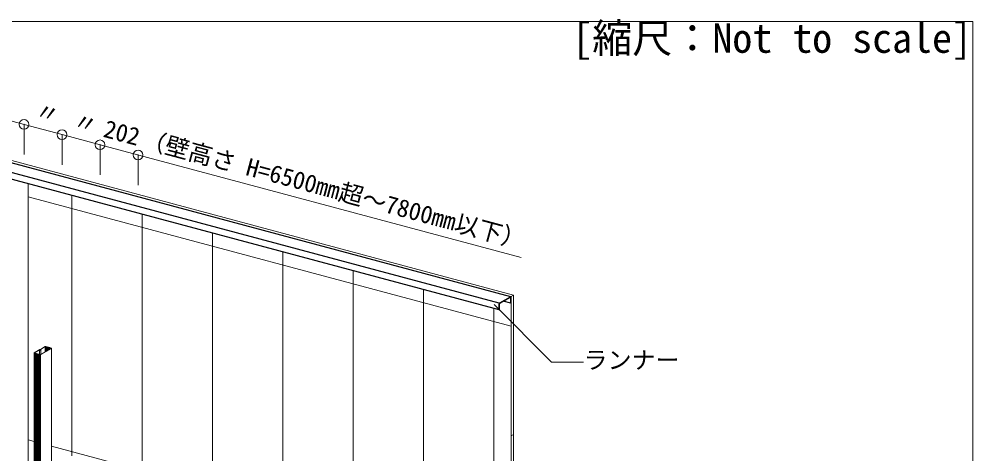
# Model space of a CAD drawing. Units: millimetres, scale not verified. Extents: x -23400 to 38824, y -71984 to 16500.
# Drawn here: x -7380 to -234, y -3534 to -278 of the extents above; entities that cross this region are included whole.
import ezdxf
from ezdxf.enums import TextEntityAlignment as Align

# ---------------------------------------------------------------- set-up
doc = ezdxf.new("R2010")
doc.units = ezdxf.units.MM
doc.header["$LTSCALE"] = 120
doc.header["$PDMODE"] = 32
doc.header["$PDSIZE"] = 72
for name, color, linetype, lineweight in [('B-2_SQバー', 3, 'Continuous', 18), ('B-3_ランナー', 2, 'Continuous', 25), ('B-5_寸法', 7, 'Continuous', 9), ('B-6_文字・矢印', 7, 'Continuous', 18), ('B-D_パネル', 4, 'Continuous', 9), ('F-3_ランナー', 4, 'Continuous', 9)]:
    doc.layers.add(name, color=color, linetype=linetype, lineweight=lineweight)
doc.layers.add('F-6_文字・矢印', color=7, linetype='Continuous')
doc.styles.add('ＭＳ ゴシック', font='')
doc.styles.get('ＭＳ ゴシック').set_extended_font_data('MS Gothic')

msp = doc.modelspace()

# ---------------------------------------------------------------- linework, layer by layer
at = {"layer": 'B-2_SQバー'}
for p, q in [((-7311.9, -4757.8), (-7311.9, -1510.1)), ((-7266.9, -2778.2), (-7266.9, -4841.4)), ((-7266.3, -2777.3), (-7224, -2752.9)), ((-7262.6, -2779.8), (-7265.9, -2778.9)), ((-7265, -2777.7), (-7222.6, -2753.2)), ((-7261.5, -2779.2), (-7264.8, -2778.3)), ((-7262.6, -2779.8), (-7262.6, -4849.7)), ((-7258.4, -2779.6), (-7261.5, -2779.2)), ((-7259.4, -4855.8), (-7259.4, -2780.2)), ((-7256.6, -2781.4), (-7256.6, -4861.2)), ((-7252.9, -4868.5), (-7252.9, -2781.9)), ((-7250.7, -2783), (-7245.4, -2784.4)), ((-7250.7, -4872.8), (-7250.7, -2783)), ((-7249.7, -2782.4), (-7244.4, -2783.8)), ((-7245.4, -2784.4), (-7245.4, -4883.2)), ((-7243.3, -4887.4), (-7243.3, -2784.5)), ((-7242.2, -2785.2), (-7236.9, -2786.6)), ((-7242.2, -4889.7), (-7242.2, -2785.2)), ((-7241.2, -2784.7), (-7235.9, -2786.1)), ((-7236.9, -2786.6), (-7236.9, -4900.2)), ((-7226.8, -2785.9), (-7226.8, -2756)), ((-7225, -2755.7), (-7221.3, -2753.6)), ((-7224.9, -2755.6), (-7223.5, -2756)), ((-7223.7, -2756), (-7218.6, -2753.1)), ((-7222.8, -2753.3), (-7221.5, -2753.7)), ((-7222.4, -2756.4), (-7217.3, -2753.4)), ((-7220.5, -2750.9), (-7185.2, -2730.5)), ((-7220.1, -2752.3), (-7218.7, -2752.6)), ((-7219.2, -2751.2), (-7183.9, -2730.9)), ((-7219.2, -2789.9), (-7138.2, -2743.2)), ((-7219.1, -2751.7), (-7217.7, -2752.1)), ((-7217.9, -2790.3), (-7136.8, -2743.5)), ((-7216.8, -2785.3), (-7216.8, -2752.9)), ((-7183.3, -2730.7), (-7183.3, -2766.5)), ((-7179.1, -2731.6), (-7182.4, -2730.7)), ((-7178.1, -2731), (-7181.4, -2730.2)), ((-7179.1, -2731.6), (-7179.1, -2764)), ((-7177, -2732.6), (-7177, -2762.7)), ((-7173.2, -2733.2), (-7173.2, -2760.8)), ((-7170.5, -2734.4), (-7170.5, -2760.3)), ((-7167.3, -2734.8), (-7162, -2736.2)), ((-7167.3, -2734.8), (-7167.3, -2758)), ((-7166.3, -2734.2), (-7161, -2735.6)), ((-7162, -2736.2), (-7162, -2755.3)), ((-7158.8, -2737.1), (-7153.5, -2738.5)), ((-7158.8, -2737.1), (-7158.8, -2752.9)), ((-7157.7, -2736.5), (-7152.5, -2737.9)), ((-7153.5, -2738.5), (-7153.5, -2750.2)), ((-7151.3, -2739.5), (-7151.3, -2749.2)), ((-7147.6, -2740.1), (-7147.6, -2747.7)), ((-7144.8, -2741.2), (-7144.8, -2745.9)), ((-7141.6, -2741.7), (-7138.4, -2742.5)), ((-7140.6, -2741.1), (-7137.4, -2741.9)), ((-7136.3, -5122.3), (-7136.3, -2742.8)), ((-7233.7, -2787.1), (-7233.7, -4906.6)), ((-7231, -4912.2), (-7231, -2788.2)), ((-7227.2, -2788.8), (-7227.2, -4919.9)), ((-7225.1, -2789.8), (-7221.9, -2790.7)), ((-7225.1, -4924.3), (-7225.1, -2789.8)), ((-7224.1, -2789.2), (-7220.8, -2790.1)), ((-7219.6, -2790.8), (-7219.6, -4935.5))]:
    msp.add_line(p, q, dxfattribs=at)
for points in [[(-7250.7, -2783), (-7252.9, -2781.9), (-7256.6, -2781.4), (-7259.4, -2780.2), (-7262.6, -2779.8)], [(-7249.7, -2782.4), (-7251.9, -2781.4), (-7255.6, -2780.8), (-7258.4, -2779.6)], [(-7242.2, -2785.2), (-7243.3, -2784.5), (-7245.4, -2784.4)], [(-7241.2, -2784.7), (-7242.3, -2783.9), (-7244.4, -2783.8)], [(-7225.1, -2789.8), (-7227.2, -2788.8), (-7231, -2788.2), (-7233.7, -2787.1), (-7236.9, -2786.6)], [(-7224.1, -2789.2), (-7226.2, -2788.2), (-7230, -2787.7), (-7232.7, -2786.5), (-7235.9, -2786.1)], [(-7179.1, -2731.6), (-7177, -2732.6), (-7173.2, -2733.2), (-7170.5, -2734.4), (-7167.3, -2734.8)], [(-7178.1, -2731), (-7176, -2732), (-7172.2, -2732.6), (-7169.4, -2733.8), (-7166.3, -2734.2)], [(-7162, -2736.2), (-7160.9, -2736.9), (-7158.8, -2737.1)], [(-7161, -2735.6), (-7159.9, -2736.3), (-7157.7, -2736.5)], [(-7153.5, -2738.5), (-7151.3, -2739.5), (-7147.6, -2740.1), (-7144.8, -2741.2), (-7141.6, -2741.7)], [(-7152.5, -2737.9), (-7150.3, -2738.9), (-7146.6, -2739.5), (-7143.8, -2740.7), (-7140.6, -2741.1)]]:
    msp.add_lwpolyline(points, dxfattribs=at)
for centre, radius, start, end in [((-7266.5, -2778.2), 0.36, 185.22946, 230.62993), ((-7266.1, -2778.2), 0.73, 149.19629, 182.65442), ((-7265.5, -2778.6), 1.45, 121.92264, 147.43625), ((-7265.2, -2776.5), 2.47, 231.87604, 254.47797), ((-7263.8, -2782.6), 5.85, 115.19312, 115.19315), ((-7265.3, -2777), 1.94, 254.92072, 255.07927), ((-7264.7, -2778.2), 0.58, 121.92264, 147.43625), ((-7264.9, -2778), 0.29, 149.19629, 182.65442), ((-7265.1, -2778), 0.15, 185.22946, 230.62993), ((-7264.6, -2777.4), 0.99, 231.87604, 255.52188), ((-7264, -2779.8), 2.34, 115.19312, 115.19315), ((-7264.6, -2777.6), 0.78, 254.92072, 255.07927), ((-7226.1, -2756.1), 0.66, 149.19629, 182.65442), ((-7226.5, -2756.1), 0.33, 185.22946, 230.62993), ((-7225.6, -2756.5), 1.3, 121.92264, 147.43625), ((-7225.3, -2754.6), 2.22, 231.87604, 255.52188), ((-7224, -2760.1), 5.26, 115.19312, 115.19315), ((-7225.4, -2755.1), 1.75, 254.92072, 255.07927), ((-7224.6, -2751.6), 5.26, 256.41753, 295.19316), ((-7224.8, -2756.1), 0.43, 121.92264, 147.43625), ((-7224.7, -2755.4), 0.74, 231.87604, 255.52188), ((-7224.9, -2755.9), 0.22, 149.19629, 182.65442), ((-7225, -2755.9), 0.11, 185.22946, 230.62993), ((-7224.2, -2757.3), 1.75, 115.19312, 115.19315), ((-7224.7, -2755.6), 0.58, 254.92072, 255.07927), ((-7224.4, -2754.5), 1.75, 256.41753, 295.19316), ((-7221.7, -2757.7), 5.26, 76.41743, 115.19315), ((-7223.9, -2756), 0.41, 83.63104, 83.6311), ((-7224.2, -2757.3), 1.75, 76.41743, 76.41745), ((-7223.9, -2755.6), 0.5, 298.34956, 298.34959), ((-7223.9, -2755.6), 0.49, 298.99318, 301.00684), ((-7221.9, -2754.8), 1.75, 76.41743, 115.19315), ((-7223.1, -2755.1), 1.5, 298.34956, 298.34959), ((-7223.1, -2755.1), 1.47, 298.99318, 301.00684), ((-7221.5, -2753.5), 0.41, 83.63104, 83.6311), ((-7221.7, -2754), 0.9, 63.1291, 74.57149), ((-7221.6, -2753.2), 0.49, 298.99318, 322.68176), ((-7221.6, -2753.2), 0.5, 298.34956, 298.34959), ((-7221.6, -2753.8), 0.65, 50.99548, 60.99356), ((-7221.4, -2753.4), 0.2, 18.32616, 46.81763), ((-7221.3, -2753.4), 0.14, 326.64903, 19.34467), ((-7220.3, -2751.6), 0.66, 149.19629, 182.65442), ((-7220.7, -2751.6), 0.33, 185.22946, 230.62993), ((-7219.8, -2752), 1.3, 121.92264, 147.43625), ((-7219.5, -2750.1), 2.22, 231.87604, 255.52188), ((-7221.2, -2755.1), 2.69, 63.1291, 74.57149), ((-7220.6, -2753.8), 1.23, 83.63104, 83.6311), ((-7218.2, -2755.7), 5.26, 115.19312, 115.19315), ((-7219.6, -2750.6), 1.75, 254.92072, 255.07927), ((-7220.8, -2752.6), 1.5, 298.34956, 298.34959), ((-7220.7, -2752.7), 1.47, 298.99318, 322.68176), ((-7220.9, -2754.4), 1.96, 50.99548, 60.99356), ((-7220.1, -2753.4), 0.59, 18.32616, 46.81763), ((-7219.9, -2753.3), 0.43, 326.64903, 19.34467), ((-7219, -2751.6), 0.43, 121.92264, 147.43625), ((-7218.9, -2751), 0.74, 231.87604, 255.52188), ((-7219.1, -2751.5), 0.22, 149.19629, 182.65442), ((-7219.2, -2751.5), 0.11, 185.22946, 230.62993), ((-7218.9, -2751.2), 0.58, 254.92072, 255.07927), ((-7219, -2753.5), 0.9, 63.1291, 74.57149), ((-7218.8, -2753.1), 0.41, 83.63104, 83.6311), ((-7218.9, -2753.3), 0.65, 50.99548, 60.99356), ((-7218.8, -2752.7), 0.49, 298.99318, 322.68176), ((-7218.8, -2752.7), 0.5, 298.34956, 298.34959), ((-7218.6, -2752.9), 0.2, 18.32616, 46.81763), ((-7218.6, -2752.9), 0.14, 326.64903, 19.34467), ((-7217.9, -2753.3), 1.23, 83.63104, 83.6311), ((-7218.5, -2754.7), 2.69, 63.1291, 74.57149), ((-7218, -2752.2), 1.47, 298.99318, 322.68176), ((-7218, -2752.1), 1.5, 298.34956, 298.34959), ((-7218.2, -2754), 1.96, 50.99548, 60.99356), ((-7217.4, -2752.9), 0.59, 18.32616, 46.81763), ((-7217.2, -2752.8), 0.43, 326.64903, 19.34467), ((-7182.8, -2735.8), 5.85, 76.41743, 115.19315), ((-7182.9, -2733), 2.34, 76.41743, 115.19315), ((-7182.5, -2731.3), 0.54, 83.63104, 83.6311), ((-7181.5, -2731.5), 1.36, 83.63104, 83.6311), ((-7138.9, -2744.8), 2.34, 76.41743, 76.41786), ((-7138.7, -2743.7), 1.19, 63.1291, 74.57149), ((-7138.4, -2743.1), 0.54, 83.63104, 83.6311), ((-7138.6, -2743.4), 0.87, 50.99548, 60.99356), ((-7138.5, -2742.6), 0.65, 298.99318, 322.68176), ((-7138.5, -2742.6), 0.67, 298.34956, 298.34959), ((-7138.2, -2742.9), 0.26, 18.32616, 46.81763), ((-7138.1, -2742.9), 0.19, 326.64903, 19.34467), ((-7138.2, -2744.8), 2.99, 63.1291, 74.57149), ((-7137.5, -2743.3), 1.36, 83.63104, 83.6311), ((-7138.7, -2747.6), 5.85, 76.41743, 76.41786), ((-7137.7, -2742.1), 1.63, 298.99318, 322.68176), ((-7137.7, -2742), 1.66, 298.34956, 298.34959), ((-7137.9, -2744.1), 2.18, 50.99548, 60.99356), ((-7136.9, -2742.8), 0.65, 18.32616, 46.81763), ((-7136.8, -2742.8), 0.48, 326.64903, 19.34467), ((-7220.4, -2785), 5.85, 256.41753, 295.19316), ((-7221.3, -2788.8), 1.94, 254.92072, 255.07927), ((-7220.6, -2789.4), 0.78, 254.92072, 255.07927), ((-7220.2, -2787.8), 2.34, 256.41753, 295.19316), ((-7219.6, -2789.4), 0.67, 298.34956, 298.34959), ((-7218.7, -2788.8), 1.66, 298.34956, 298.34959)]:
    msp.add_arc(centre, radius, start, end, dxfattribs=at)
at = {"layer": 'B-3_ランナー'}
for p, q in [((-3783.1, -2405.6), (-9302, -926.8)), ((-3696.8, -2356.6), (-9217.1, -877.4)), ((-3783.1, -2455.6), (-9303.5, -976.4)), ((-3779.3, -2403.4), (-3698.6, -2356.8)), ((-3783.1, -2455.6), (-3783.1, -2411.2)), ((-3781.2, -2454.5), (-3781.2, -2410.1)), ((-3779.3, -2406.3), (-3698.7, -2359.7)), ((-3696.8, -2405.7), (-3752.5, -2390.8)), ((-3696.8, -2405.7), (-3696.8, -2361.3)), ((-3696.8, -2405.7), (-3694.8, -2404.6)), ((-3694.8, -2404.6), (-3694.8, -2360.1)), ((-3783.1, -2455.6), (-3781.2, -2454.5))]:
    msp.add_line(p, q, dxfattribs=at)
for centre, radius, start, end in [((-3697.4, -2359), 2.5, 54.64716, 121.27859), ((-3692.6, -2364.8), 9.96, 127.58517, 127.58519), ((-3697, -2358.7), 1.99, 17.65674, 59.41235), ((-3773.2, -2411.3), 9.96, 127.58517, 180.57799), ((-3776.2, -2410.2), 4.98, 127.58517, 180.57799), ((-3698.1, -2360.8), 1.25, 54.64716, 121.27859), ((-3695.7, -2363.7), 4.98, 127.58517, 127.58519), ((-3697.8, -2360.6), 0.99, 17.65674, 59.41235), ((-3701.3, -2361.4), 4.55, 359.02052, 13.64981), ((-3701.7, -2361.5), 4.98, 359.42202, 0.57799), ((-3703.9, -2360.2), 9.1, 0.97937, 13.64981), ((-3704.8, -2360.5), 9.96, 359.42202, 0.57799), ((-3703.9, -2360.2), 9.1, 359.02052, 359.02063)]:
    msp.add_arc(centre, radius, start, end, dxfattribs=at)
at = {"layer": 'B-5_寸法', "color": 4}
for p, q in [((-7342.8, -1292.2), (-7342.8, -1066.5)), ((-6773.2, -1444.8), (-6773.2, -1219.1)), ((-6773.2, -1219.1), (-3619.6, -2064.1)), ((-6488.4, -1521.1), (-6488.4, -1295.4))]:
    msp.add_line(p, q, dxfattribs=at)
for points in [[(-7912.4, -1139.6), (-7912.4, -913.9), (-7627.6, -990.2), (-7342.8, -1066.5), (-7058, -1142.8)], [(-7058, -1368.5), (-7058, -1142.8), (-6773.2, -1219.1)]]:
    msp.add_lwpolyline(points, dxfattribs=at)
at = {"layer": 'B-5_寸法'}
for p in [(-7342.8, -1066.5), (-7058, -1142.8), (-6773.2, -1219.1), (-6488.4, -1295.4)]:
    msp.add_point(p, dxfattribs=at)
at = {"layer": 'B-6_文字・矢印'}
for p, q in [((-3391.8, -2846.3), (-3821.8, -2416.3)), ((-3151.8, -2846.3), (-3391.8, -2846.3))]:
    msp.add_line(p, q, dxfattribs=at)
at = {"layer": 'B-D_パネル'}
for p, q in [((-3677.1, -2344.4), (-9197.4, -865.2)), ((-3694.8, -2578.3), (-7311.9, -1609.1)), ((-6984.3, -3549.1), (-6984.3, -1597.9)), ((-6457.5, -4560.5), (-6457.5, -1739)), ((-5930.6, -5159.8), (-5930.6, -1880.2)), ((-5403.8, -5536.5), (-5403.8, -2021.4)), ((-4877, -5774.1), (-4877, -2162.5)), ((-4350.2, -6140.9), (-4350.2, -2303.7)), ((-3694.8, -2354.6), (-3677.1, -2344.4)), ((-3694.8, -9856.6), (-3694.8, -2354.6)), ((-3677.1, -9846.3), (-3677.1, -2344.4)), ((-3823.4, -6730.4), (-3823.4, -2444.8)), ((-7266.9, -3441.2), (-7311.9, -3429.1)), ((-3694.8, -3398), (-3677.1, -3387.8)), ((-3694.8, -4398.3), (-7136.3, -3476.2))]:
    msp.add_line(p, q, dxfattribs=at)
at = {"layer": 'F-3_ランナー', "color": 3, "lineweight": 18}
for p, q in [((-22914.5, -296.1), (-234.5, -296.1)), ((-234.5, -296.1), (-234.5, -10019.2))]:
    msp.add_line(p, q, dxfattribs=at)

# ---------------------------------------------------------------- texts
at = {"layer": 'B-5_寸法', "style": 'ＭＳ ゴシック'}
for s, p in [('〃', (-7281.1, -1058.2)), ('〃', (-6996.3, -1134.5)), ('202', (-6767, -1195.9)), ('（壁高さ H=6500mm超～7800mm以下）', (-6482.2, -1272.3))]:
    msp.add_text(s, height=132, rotation=345, dxfattribs=at).set_placement(p, align=Align.BOTTOM_LEFT)
at = {"layer": 'B-6_文字・矢印', "style": 'ＭＳ ゴシック'}
msp.add_text('ランナー', height=132, dxfattribs=at).set_placement((-3151.8, -2936.3), align=Align.BOTTOM_LEFT)
at = {"layer": 'F-6_文字・矢印', "style": 'ＭＳ ゴシック'}
msp.add_text('[縮尺：Not to scale]', height=219.9, dxfattribs=at).set_placement((-3235.7, -596.1), align=Align.BOTTOM_LEFT)

doc.saveas('drawing.dxf')
